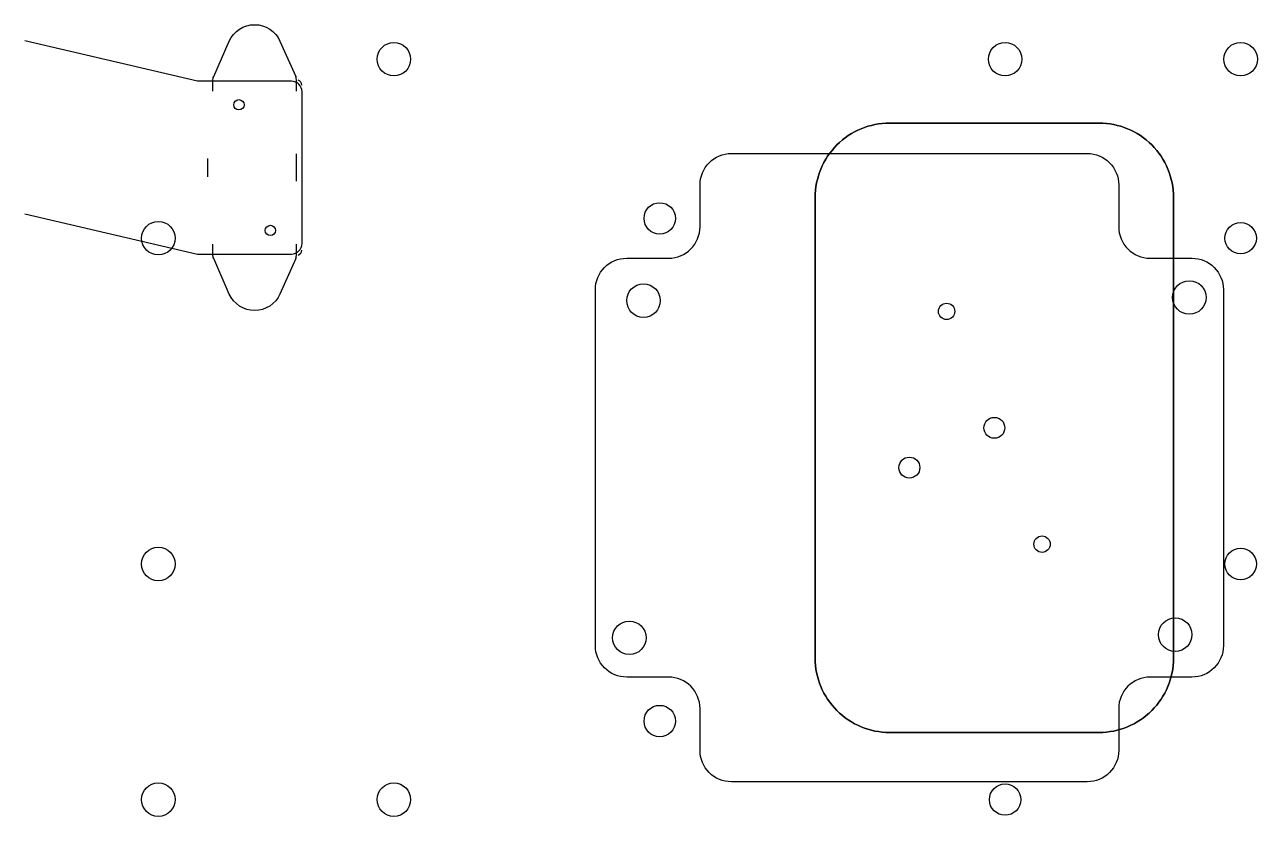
# Model space of a CAD drawing. Header units: millimetres. Extents: x -64 to 53, y -37 to 39.
import ezdxf

# ---------------------------------------------------------------- set-up
doc = ezdxf.new("R2010")
doc.units = ezdxf.units.MM

msp = doc.modelspace()

# ---------------------------------------------------------------- linework, layer by layer
for p, q in [((-40.08, 37.07), (-38.58, 33.69)), ((-40.08, 37.07), (-38.58, 33.69)), ((18.16, 29.25), (38.18, 29.25)), ((18.16, 29.25), (38.18, 29.25)), ((-38.5, 23.7), (-38.5, 26.3)), ((-47, 25.88), (-47, 24.13)), ((-38.58, 16.31), (-40.08, 12.93)), ((-38.58, 16.31), (-40.08, 12.93))]:
    msp.add_line(p, q)
for points in [[(-46.5, 32.3), (-46.5, 33.29, -0.104285), (-46.41, 33.69), (-44.92, 37.07, -0.651714), (-40.08, 37.07)], [(-64.47, 20.6), (-47.97, 16.75), (-38.97, 16.75, 0.414214), (-37.97, 17.75), (-37.97, 32.25, 0.414214), (-38.97, 33.25), (-47.97, 33.25), (-64.47, 37.1)], [(-38.5, 32.3), (-38.5, 33.29, 0.104285), (-38.58, 33.69)], [(38.18, 29.25, -0.414214), (45.29, 22.14), (45.29, -21.83, -0.414214), (38.18, -28.94), (18.16, -28.94, -0.414214), (11.05, -21.83), (11.05, 22.14, -0.414214), (18.16, 29.25)], [(-40.08, 12.93, -0.651714), (-44.92, 12.93), (-46.41, 16.31, -0.104285), (-46.5, 16.71), (-46.5, 17.7)], [(-38.58, 16.31, 0.104285), (-38.5, 16.71), (-38.5, 17.7)]]:
    msp.add_lwpolyline(points, format="xyb")
for points in [[(18.16, 29.25, 0.414214), (11.05, 22.14), (11.05, -21.83, 0.414214), (18.16, -28.94), (38.18, -28.94, 0.414214), (45.29, -21.83), (45.29, 22.14, 0.414214), (38.18, 29.25)], [(3.05, -33.65, -0.414214), (0.05, -30.65), (0.05, -26.65, 0.414214), (-2.95, -23.65), (-6.95, -23.65, -0.414214), (-9.95, -20.65), (-9.95, 13.35, -0.414214), (-6.95, 16.35), (-2.95, 16.35, 0.414214), (0.05, 19.35), (0.05, 23.35, -0.414214), (3.05, 26.35), (37.05, 26.35, -0.414214), (40.05, 23.35), (40.05, 19.35, 0.414214), (43.05, 16.35), (47.05, 16.35, -0.414214), (50.05, 13.35), (50.05, -20.65, -0.414214), (47.05, -23.65), (43.05, -23.65, 0.414214), (40.05, -26.65), (40.05, -30.65, -0.414214), (37.05, -33.65)]]:
    msp.add_lwpolyline(points, format="xyb", close=True)
for centre, radius in [((-29.2, 35.35), 1.6), ((29.2, 35.35), 1.6), ((51.7, 35.35), 1.6), ((-44, 31), 0.49), ((-3.8, 20.15), 1.5), ((-51.7, 18.26), 1.6), ((-41, 19), 0.49), ((51.7, 18.26), 1.5), ((46.8, 12.6), 1.6), ((46.8, 12.6), 1.6), ((-5.35, 12.3), 1.6), ((-5.35, 12.3), 1.6), ((23.61, 11.27), 0.784), ((28.17, 0.15), 1), ((20.05, -3.65), 1), ((32.73, -10.96), 0.784), ((-51.7, -12.85), 1.6), ((51.7, -12.85), 1.5), ((-6.7, -19.9), 1.6), ((-6.7, -19.9), 1.6), ((45.45, -19.6), 1.6), ((45.45, -19.6), 1.6), ((-3.8, -27.85), 1.5), ((-51.7, -35.35), 1.6), ((-29.2, -35.35), 1.6), ((29.2, -35.35), 1.5)]:
    msp.add_circle(centre, radius)
for centre, start, end in [((-38.5, 32.87), 0, 72.322), ((-38.5, 17.13), 287.678, 0)]:
    msp.add_arc(centre, 0.5, start, end)

doc.saveas('drawing.dxf')
